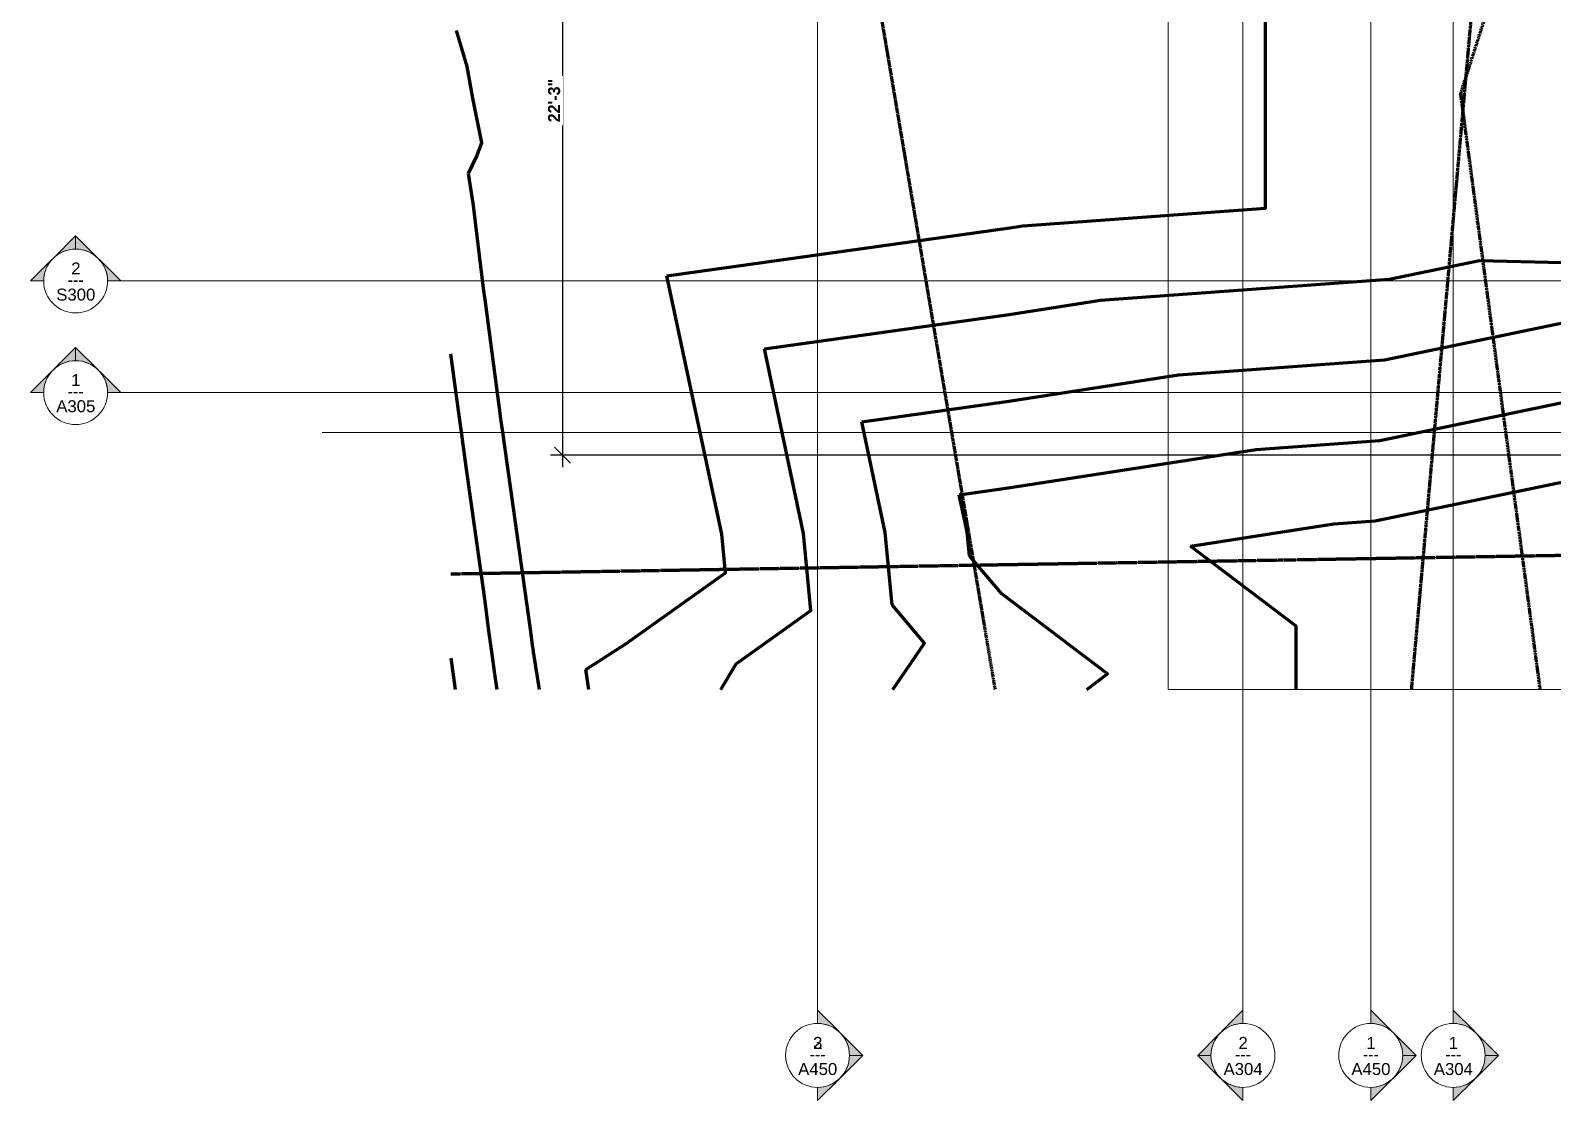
# Model space of a CAD drawing. Header units: inches. Extents: x -3304 to -1623, y 8184 to 9003.
# Drawn here: x -3304 to -2733, y 8184 to 8586 of the extents above; entities that cross this region are included whole.
import ezdxf

# ---------------------------------------------------------------- set-up
doc = ezdxf.new("R2010")
doc.units = ezdxf.units.IN
doc.header["$MEASUREMENT"] = 0
for name, pattern in [('Aligning Line 1_8_', [0.25, 0.125, -0.125]), ('Double Dash 3_8_', [1, 0.375, -0.125, 0.125, -0.125, 0.125, -0.125]), ('Grid Line 1_2_', [0.875, 0.5, -0.125, 0.125, -0.125])]:
    doc.linetypes.add(name, pattern=pattern)
for name, color, linetype, lineweight in [('A-ANNO-DIMS-1', 211, 'Continuous', 30), ('C-PROP-LINE', 91, 'Double Dash 3_8_', 158), ('C-TOPO-MAJR', 7, 'Continuous', 80), ('G-ANNO-SYMB', 111, 'Aligning Line 1_8_', 9), ('G-ANNO-SYMB-1', 111, 'Continuous', 9), ('S-GRID-1', 1, 'Grid Line 1_2_', 9)]:
    doc.layers.add(name, color=color, linetype=linetype, lineweight=lineweight)
doc.styles.add('Arial_1', font='arial.ttf', dxfattribs={"height": 4.5})
doc.styles.add('Century Gothic_1', font='ufonts.com_century-gothic.ttf', dxfattribs={"height": 4.5})
doc.styles.add('Century Gothic_B', font='GOTHICB.TTF', dxfattribs={"height": 4.5})
doc.dimstyles.new('OD__1__Tol__', dxfattribs={"dimscale": 12, "dimtxt": 4.698757, "dimasz": 0.5, "dimexe": 0.375, "dimexo": 0.25, "dimgap": 0.0625, "dimtad": 1, "dimdec": 0, "dimzin": 3, "dimdsep": 46, "dimlunit": 4, "dimtxsty": 'Century Gothic_B', "dimblk1": 'OBLIQUE', "dimblk2": 'OBLIQUE', "dimsah": 1, "dimcen": 0.09, "dimdle": 0.375, "dimazin": 0, "dimtfac": 1, "dimtdec": 4, "dimtix": 1, "dimtmove": 0, "dimatfit": 3, "dimfxl": 1, "dimtvp": 1, "dimtfill": 1, "dimfrac": 2, "dimtolj": 1, "dimtzin": 0, "dimlwd": 30, "dimlwe": 30, "dimarcsym": 2})

# ---------------------------------------------------------------- blocks, each defined once
blk = doc.blocks.new('Family - ___-1399760-FLOOR PLAN - 2ND FLOOR')
at = {"layer": 'C-PROP-LINE'}
blk.add_line((8381.47, 3146.21), (8400.25, 2026.33), dxfattribs=at)
blk = doc.blocks.new('Family - ___-1403477-FLOOR PLAN - 2ND FLOOR')
at = {"layer": 'C-PROP-LINE'}
for p, q in [((8561.86, 2767.13), (8337.96, 2737.26)), ((8653.48, 2737.76), (8561.86, 2767.13)), ((8775.52, 2754.7), (8653.48, 2737.76)), ((8930.36, 2700.29), (8775.52, 2754.7))]:
    blk.add_line(p, q, dxfattribs=at)
blk = doc.blocks.new('Family - ___-1403739-FLOOR PLAN - 2ND FLOOR')
at = {"layer": 'C-PROP-LINE'}
blk.add_line((8930.36, 2732.95), (8337.96, 2785.59), dxfattribs=at)
blk = doc.blocks.new('Family - ___-1426622-FLOOR PLAN - 2ND FLOOR')
at = {"layer": 'C-PROP-LINE'}
blk.add_line((8337.96, 2941.76), (8930.36, 3042.02), dxfattribs=at)
blk = doc.blocks.new('_Oblique')
at = {"color": 0, "linetype": 'ByBlock', "lineweight": -2}
blk.add_line((-0.5, -0.5), (0.5, 0.5), dxfattribs=at)
blk = doc.blocks.new('DIMBLOCK9-FLOOR PLAN - 2ND FLOOR')
at = {"layer": 'A-ANNO-DIMS-1', "color": 0, "lineweight": 30, "transparency": 16777216}
for p, q in [((-3104.34, 8697.07), (-3104.34, 8421.51)), ((-3077.34, 8692.57), (-3108.84, 8692.57)), ((-2712.34, 8426.01), (-3108.84, 8426.01))]:
    blk.add_line(p, q, dxfattribs=at)
at = {"layer": 'Defpoints', "color": 0, "transparency": 16777216}
for p in [(-3074.34, 8692.57), (-3104.34, 8426.01), (-2709.34, 8426.01)]:
    blk.add_point(p, dxfattribs=at)
at = {"layer": 'A-ANNO-DIMS-1', "color": 0, "lineweight": 30, "transparency": 16777216, "xscale": 5.999999999999999, "yscale": 5.999999999999999, "zscale": 5.999999999999999}
for p, rotation in [((-3104.34, 8692.57), 90), ((-3104.34, 8426.01), 270)]:
    blk.add_blockref('_Oblique', p, dxfattribs=dict(at, rotation=rotation))
at = {"layer": 'A-ANNO-DIMS-1', "color": 0, "transparency": 16777216, "insert": (-3107.45, 8559.29), "char_height": 4.5, "attachment_point": 5, "rotation": 90, "style": 'Century Gothic_B', "bg_fill": 3, "box_fill_scale": 1.25, "bg_fill_color": 256, "bg_fill_true_color": 13158600, "bg_fill_transparency": 0}
blk.add_mtext('\\A1;22\'-3"', dxfattribs=at)
blk = doc.blocks.new('Section - Section Head - Filled-22785-FLOOR PLAN - 2ND FLOOR')
at = {"layer": 'G-ANNO-SYMB-1'}
h = blk.add_hatch(color=256, dxfattribs=at)
edge = h.paths.add_edge_path(flags=0)
edge.add_line((-0.427, 0.177), (-0.25, 0.354))
edge.add_line((-0.25, 0.354), (-0.25, 0.25))
edge.add_arc((-0.25, 0), 0.25, 90, 135)
h = blk.add_hatch(color=256, dxfattribs=at)
edge = h.paths.add_edge_path(flags=0)
edge.add_arc((-0.25, 0), 0.25, 45, 90)
edge.add_line((-0.25, 0.25), (-0.25, 0.354))
edge.add_line((-0.25, 0.354), (-0.073, 0.177))
h = blk.add_hatch(color=256, dxfattribs=at)
edge = h.paths.add_edge_path(flags=0)
edge.add_arc((-0.25, 0), 0.25, 137.9216, 180)
edge.add_line((-0.5, 0), (-0.604, 0))
edge.add_line((-0.604, 0), (-0.436, 0.168))
h = blk.add_hatch(color=256, dxfattribs=at)
edge = h.paths.add_edge_path(flags=0)
edge.add_line((-0.064, 0.168), (0.104, 0))
edge.add_line((0.104, 0), (0, 0))
edge.add_arc((-0.25, 0), 0.25, 0, 42.0784)
for p, q in [((-0.25, 0.354), (-0.427, 0.177)), ((-0.25, 0.25), (-0.25, 0.354)), ((-0.073, 0.177), (-0.25, 0.354)), ((-0.25, 0.354), (-0.25, 0.25)), ((-0.436, 0.168), (-0.604, 0)), ((0.104, 0), (-0.064, 0.168)), ((-0.604, 0), (-0.5, 0)), ((0, 0), (0.104, 0))]:
    blk.add_line(p, q, dxfattribs=at)
for start, end in [(360, 180), (90, 135), (45, 90), (137.9216, 180), (0, 42.0784), (180, 360)]:
    blk.add_arc((-0.25, 0), 0.25, start, end, dxfattribs=at)

msp = doc.modelspace()

# ---------------------------------------------------------------- linework, layer by layer
at = {"layer": 'C-TOPO-MAJR'}
for p, q in [((-2759.93642, 8499.22607), (-2711.33668, 8498.07179)), ((-3143.83962, 8446.42302), (-3146.20974, 8464.19886)), ((-2868.54038, 8391.85041), (-2814.63328, 8400.22501)), ((-2939.38807, 8373.92847), (-2951.53254, 8388.24581)), ((-3112.97864, 8337.95733), (-3115.21916, 8352.10341)), ((-3094.41998, 8337.95733), (-3095.61179, 8345.48213)), ((-3044.87235, 8337.95733), (-3039.12407, 8347.61972)), ((-3128.83422, 8337.95733), (-3129.75607, 8343.77766))]:
    msp.add_line(p, q, dxfattribs=at)
at = {"layer": 'C-TOPO-MAJR', "flags": 128}
for points in [[(-2931.46855, 8512.2644), (-2840.33668, 8518.93271), (-2840.33668, 8539.93271), (-2840.33668, 8579.93271), (-2840.33668, 8600.61645), (-2840.33668, 8644.56938)], [(-3138.01332, 8560.15216), (-3140.06148, 8572.06877), (-3144.1579, 8585.66142)], [(-3139.59598, 8531.84943), (-3136.61677, 8538.18026), (-3134.56857, 8543.39387), (-3138.01328, 8560.15193)], [(-3134.52123, 8492.77235), (-3137.87835, 8520.74836), (-3139.59597, 8531.84932)], [(-3065.09362, 8493.50165), (-2936.36919, 8511.50308), (-2931.46856, 8512.2644)], [(-2902.25972, 8484.25456), (-2793.93317, 8492.18104), (-2759.93644, 8499.22607)], [(-3127.97996, 8443.77561), (-3133.41602, 8484.54606), (-3133.98024, 8488.74559), (-3134.52122, 8492.77229)], [(-3095.61167, 8345.48221), (-3080.59013, 8355.12813), (-3043.12491, 8381.81015), (-3044.51964, 8396.3205), (-3065.09358, 8493.50144)], [(-3028.51027, 8466.06711), (-2936.56425, 8478.92527), (-2902.25973, 8484.25456)], [(-2873.05087, 8456.24471), (-2795.6748, 8461.90648), (-2724.59067, 8476.63701), (-2711.33668, 8476.32222)], [(-3039.12403, 8347.61978), (-3011.02512, 8367.63129), (-3013.81457, 8396.652), (-3028.51022, 8466.06688)], [(-2991.92692, 8438.63256), (-2936.75931, 8446.34746), (-2873.05091, 8456.24471)], [(-2843.84202, 8428.23486), (-2797.41643, 8431.63192), (-2711.33668, 8449.46995)], [(-3140.51788, 8421.69964), (-3142.14491, 8433.80934), (-3143.8396, 8446.42283)], [(-3126.87272, 8435.53451), (-3127.41503, 8439.57081), (-3127.97992, 8443.77531)], [(-2980.49439, 8369.77658), (-2983.1095, 8396.98349), (-2991.92687, 8438.63232)], [(-3115.21919, 8352.10364), (-3115.26229, 8352.44279), (-3115.55524, 8354.62295), (-3115.98455, 8357.818), (-3116.48207, 8361.5207), (-3126.87267, 8435.53416)], [(-2955.34357, 8411.19801), (-2936.95436, 8413.76965), (-2843.84209, 8428.23486)], [(-3129.75609, 8343.77779), (-3129.88539, 8344.79525), (-3130.76423, 8351.33572), (-3132.05217, 8360.92087), (-3133.54472, 8372.02898), (-3140.51785, 8421.69938)], [(-2814.63317, 8400.22502), (-2799.15805, 8401.35736), (-2689.85982, 8424.00688)], [(-2951.53272, 8388.24602), (-2952.40443, 8397.31499), (-2955.34351, 8411.19776)], [(-2828.76396, 8337.95733), (-2828.76396, 8361.82896), (-2868.54028, 8391.85034)], [(-2907.43818, 8337.95733), (-2899.61166, 8343.90701), (-2939.38805, 8373.92845)], [(-2980.26556, 8337.95733), (-2968.34974, 8355.45903), (-2980.4942, 8369.77636)], [(-3146.20974, 8349.80869), (-3145.97322, 8348.04849), (-3144.61727, 8337.95733)]]:
    msp.add_lwpolyline(points, dxfattribs=at)
at = {"layer": 'G-ANNO-SYMB'}
for p, q in [((-2876.84459, 8930.34297), (-2876.84459, 8337.97222)), ((-2876.84459, 8337.97222), (-1983.85241, 8337.97222))]:
    msp.add_line(p, q, dxfattribs=at)
at = {"layer": 'S-GRID-1'}
msp.add_line((-3194.57025, 8434.56938), (-1935.47917, 8434.56938), dxfattribs=at)

# ---------------------------------------------------------------- block references
at = {"layer": 'C-PROP-LINE', "rotation": 89.9999999999999}
for name in ['Family - ___-1426622-FLOOR PLAN - 2ND FLOOR', 'Family - ___-1403739-FLOOR PLAN - 2ND FLOOR', 'Family - ___-1403477-FLOOR PLAN - 2ND FLOOR', 'Family - ___-1399760-FLOOR PLAN - 2ND FLOOR']:
    msp.add_blockref(name, (0, 0), dxfattribs=at)
at = {"layer": 'G-ANNO-SYMB-1', "xscale": 47.99999999999997, "yscale": 47.99999999999997, "zscale": 47.99999999999997}
for p in [(-3275.15078, 8491.50639), (-3275.15078, 8449.56938)]:
    msp.add_blockref('Section - Section Head - Filled-22785-FLOOR PLAN - 2ND FLOOR', p, dxfattribs=at)
at = {"layer": 'G-ANNO-SYMB-1', "extrusion": (0, 0, -1), "xscale": 47.99999999999997, "yscale": 47.99999999999997, "zscale": 47.99999999999997, "rotation": 90.00000000000064}
for p in [(3008.54874, 8212.51398), (3008.54874, 8212.51398), (2800.79874, 8212.51398), (2769.84056, 8212.51398)]:
    msp.add_blockref('Section - Section Head - Filled-22785-FLOOR PLAN - 2ND FLOOR', p, dxfattribs=at)
at = {"layer": 'G-ANNO-SYMB-1', "xscale": 47.99999999999997, "yscale": 47.99999999999997, "zscale": 47.99999999999997, "rotation": 89.99999999999937}
msp.add_blockref('Section - Section Head - Filled-22785-FLOOR PLAN - 2ND FLOOR', (-2848.79874, 8212.51398), dxfattribs=at)

# ---------------------------------------------------------------- texts
at = {"layer": 'G-ANNO-SYMB-1', "char_height": 4.5, "attachment_point": 1}
for s, insert, width, style in [('2', (-3288.81127, 8498.4607), 4.242, 'Arial_1'), ('S300', (-3294.43332, 8488.64258), 17.877, 'Arial_1'), ('---', (-3290.13693, 8494.20736), 7.7265, 'Century Gothic_1'), ('1', (-3288.81127, 8456.5237), 4.242, 'Arial_1'), ('---', (-3290.13693, 8452.27035), 7.7265, 'Century Gothic_1'), ('A305', (-3294.43332, 8446.70558), 17.877, 'Arial_1'), ('3', (-3010.20923, 8207.4683), 4.242, 'Arial_1'), ('2', (-3010.20923, 8207.4683), 4.242, 'Arial_1'), ('2', (-2850.45923, 8207.4683), 4.242, 'Arial_1'), ('1', (-2802.45923, 8207.4683), 4.242, 'Arial_1'), ('1', (-2771.50105, 8207.4683), 4.242, 'Arial_1'), ('A450', (-3015.83127, 8197.65018), 17.877, 'Arial_1'), ('A450', (-3015.83127, 8197.65018), 17.877, 'Arial_1'), ('---', (-3011.53488, 8203.21495), 7.7265, 'Century Gothic_1'), ('---', (-3011.53488, 8203.21495), 7.7265, 'Century Gothic_1'), ('A304', (-2856.08127, 8197.65018), 17.877, 'Arial_1'), ('---', (-2851.78488, 8203.21495), 7.7265, 'Century Gothic_1'), ('A450', (-2808.08127, 8197.65018), 17.877, 'Arial_1'), ('---', (-2803.78488, 8203.21495), 7.7265, 'Century Gothic_1'), ('A304', (-2777.1231, 8197.65018), 17.877, 'Arial_1'), ('---', (-2772.8267, 8203.21495), 7.7265, 'Century Gothic_1')]:
    msp.add_mtext(s, dxfattribs=dict(at, insert=insert, width=width, style=style))

# ---------------------------------------------------------------- next in the draw order: dimensions: what is measured, and where the dimension line sits
at = {"layer": 'A-ANNO-DIMS-1'}
dim = msp.add_linear_dim(base=(-3104.33842, 8426.00688), p1=(-3074.33668, 8692.56938), p2=(-2709.33668, 8426.00688), angle=90, dimstyle='OD__1__Tol__', override={"dimpost": '<>', "dimfxl": 451.974077}, dxfattribs=at)
dim.commit()
dim.dimension.update_dxf_attribs({"geometry": 'DIMBLOCK9-FLOOR PLAN - 2ND FLOOR', "text_midpoint": (-3107.45161, 8559.28813)})

# ---------------------------------------------------------------- next in the draw order: linework, layer by layer
at = {"layer": 'G-ANNO-SYMB-1'}
for p, q in [((-3008.54874, 8968.13152), (-3008.54874, 8212.51398)), ((-3008.54874, 8968.13152), (-3008.54874, 8212.51398)), ((-2848.79874, 8968.13152), (-2848.79874, 8212.51398)), ((-2800.79874, 8968.13152), (-2800.79874, 8212.51398)), ((-2769.84056, 8968.13152), (-2769.84056, 8212.51398)), ((-3275.15078, 8491.50639), (-1651.95307, 8491.50639)), ((-3275.15078, 8449.56938), (-1651.95307, 8449.56938))]:
    msp.add_line(p, q, dxfattribs=at)

doc.saveas('drawing.dxf')
